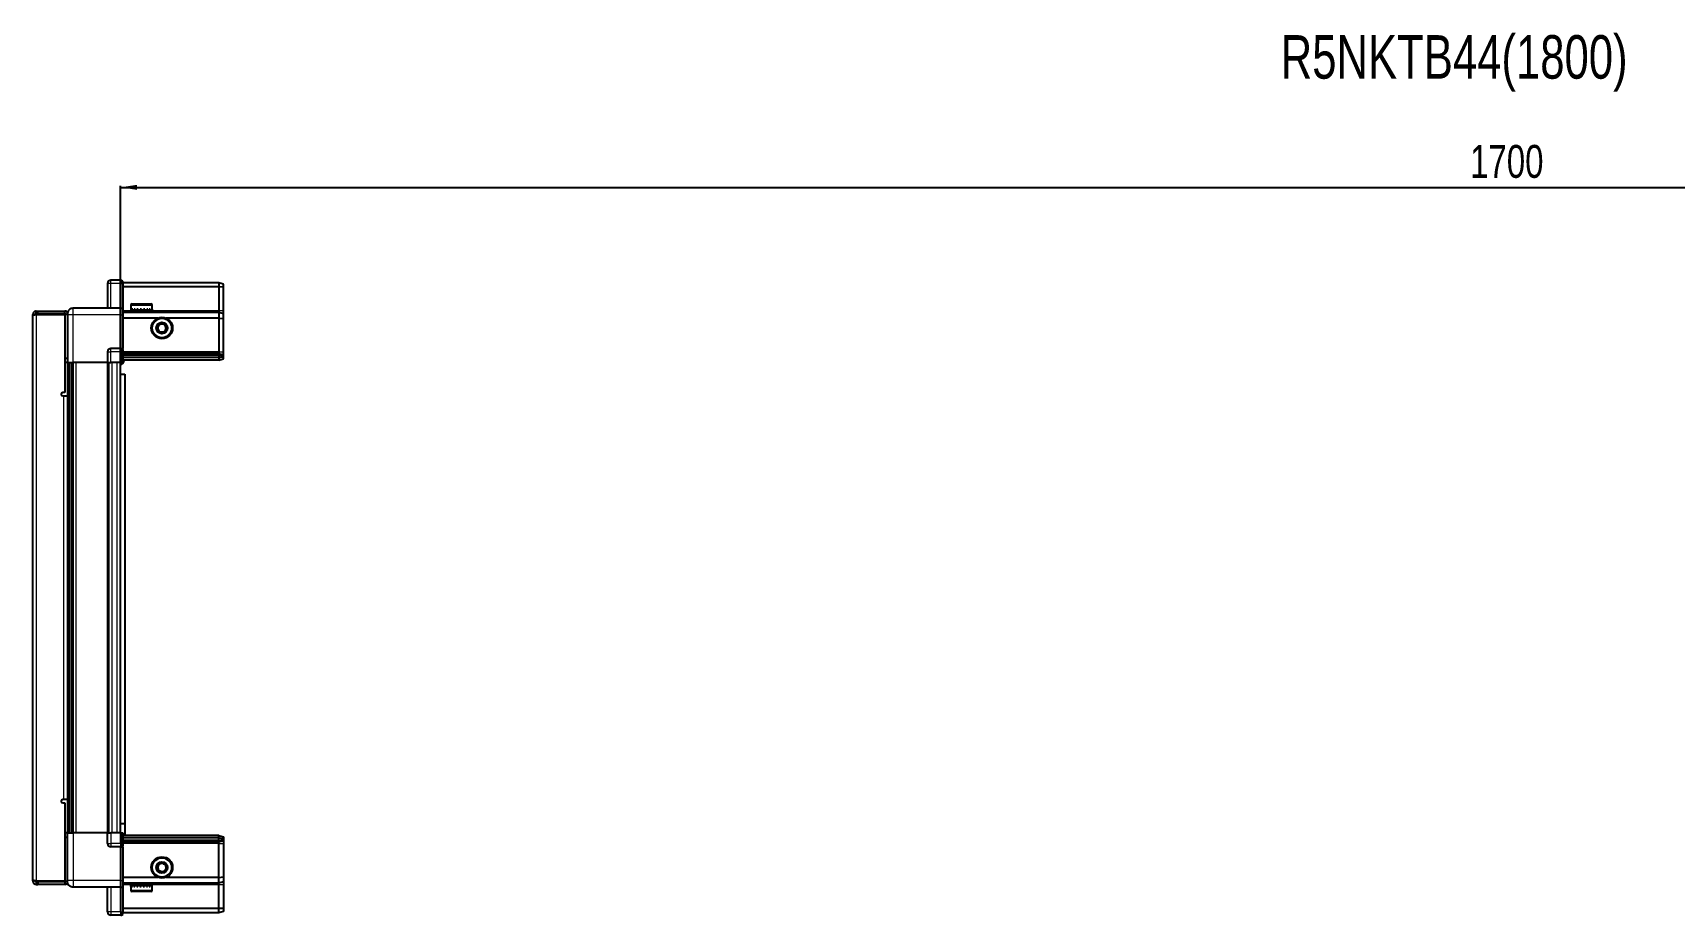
# Model space of a CAD drawing. Header units: millimetres. Extents: x 1021 to 4016, y -989 to 1486.
# Drawn here: x 1642 to 2640, y 950 to 1486 of the extents above; entities that cross this region are included whole.
import ezdxf

# ---------------------------------------------------------------- set-up
doc = ezdxf.new("R2010")
doc.units = ezdxf.units.MM
doc.layers.add('FORMAT', color=7, linetype='Continuous')
doc.styles.add('SLDTEXTSTYLE0', font='TXT', dxfattribs={"width": 0.75})
doc.dimstyles.new('SLDDIMSTYLE0', dxfattribs={"dimtxt": 20, "dimasz": 10, "dimexe": 0, "dimexo": 0.0625, "dimgap": 5, "dimtad": 2, "dimdec": 1, "dimrnd": 1e-09, "dimzin": 12, "dimdsep": 46, "dimtxsty": 'SLDTEXTSTYLE0', "dimsah": 1, "dimcen": 0.09, "dimadec": 0, "dimazin": 3, "dimtfac": 1, "dimtofl": 0, "dimtmove": 0, "dimatfit": 3, "dimfxl": 0, "dimfrac": 2, "dimtolj": 1, "dimtzin": 12, "dimarcsym": 0})

# ---------------------------------------------------------------- blocks, each defined once
blk = doc.blocks.new('_D_4')
at = {"layer": 'FORMAT'}
for p, q in [((1695.13, 1285.67), (1695.13, 1393.16)), ((1695.13, 1392.16), (3395.13, 1392.16)), ((3395.13, 1285.67), (3395.13, 1393.16))]:
    blk.add_line(p, q, dxfattribs=at)
for points in [[(1695.13, 1392.16), (1705.13, 1390.63), (1705.13, 1393.7)], [(3395.13, 1392.16), (3385.13, 1393.7), (3385.13, 1390.63)]]:
    blk.add_solid(points, dxfattribs=at)
at = {"layer": 'FORMAT', "insert": (2515.58, 1417.95), "char_height": 20, "attachment_point": 1, "style": 'SLDTEXTSTYLE0'}
blk.add_mtext('1700', dxfattribs=at)

msp = doc.modelspace()

# ---------------------------------------------------------------- linework, layer by layer
at = {"color": 7, "linetype": 'Continuous', "lineweight": 25}
for p, q in [((1687.28, 1333.66), (1687.28, 1318.66)), ((1695.28, 1335.66), (1689.28, 1335.66)), ((1695.28, 1335.66), (1695.62, 1335.66)), ((1695.28, 1335.66), (1695.28, 1333.66)), ((1695.28, 1318.86), (1695.28, 1333.66)), ((1695.28, 1318.86), (1695.28, 1333.66)), ((1696.48, 1335.16), (1695.62, 1335.66)), ((1696.48, 1333.66), (1696.48, 1335.16)), ((1754.78, 1334.16), (1696.48, 1334.16)), ((1696.48, 1333.66), (1696.48, 1318.86)), ((1754.78, 1331.66), (1696.48, 1331.66)), ((1754.78, 1334.16), (1754.78, 1331.66)), ((1757.78, 1333.36), (1754.78, 1334.16)), ((1754.78, 1331.66), (1754.78, 1317.16)), ((1757.78, 1331.51), (1754.78, 1331.66)), ((1757.78, 1331.51), (1757.78, 1333.36)), ((1757.78, 1317.16), (1757.78, 1331.51)), ((1695.28, 1318.66), (1666.28, 1318.66)), ((1695.28, 1318.66), (1695.28, 1318.86)), ((1695.28, 1318.66), (1696.48, 1318.66)), ((1695.28, 1314.66), (1695.28, 1318.66)), ((1696.48, 1318.86), (1696.48, 1318.66)), ((1696.48, 1318.66), (1696.48, 1314.66)), ((1701.28, 1320.56), (1701.28, 1318.16)), ((1701.28, 1318.16), (1701.28, 1317.66)), ((1701.28, 1317.66), (1701.42, 1317.66)), ((1701.61, 1318.16), (1701.42, 1318.16)), ((1701.42, 1318.16), (1701.42, 1317.66)), ((1701.42, 1317.66), (1701.61, 1317.66)), ((1701.61, 1318.16), (1701.61, 1317.66)), ((1701.61, 1317.66), (1702.14, 1317.66)), ((1702.08, 1321.36), (1709.25, 1321.36)), ((1702.54, 1318.16), (1702.14, 1318.16)), ((1702.14, 1318.16), (1702.14, 1317.66)), ((1702.14, 1317.66), (1702.54, 1317.66)), ((1702.54, 1318.16), (1702.54, 1317.66)), ((1702.54, 1317.66), (1703.41, 1317.66)), ((1703.38, 1317.66), (1703.38, 1317.56)), ((1703.38, 1317.56), (1712.18, 1317.56)), ((1703.98, 1318.16), (1703.41, 1318.16)), ((1703.41, 1318.16), (1703.41, 1317.66)), ((1703.41, 1317.66), (1703.98, 1317.66)), ((1703.98, 1318.16), (1703.98, 1317.66)), ((1703.98, 1317.66), (1705.1, 1317.66)), ((1705.79, 1318.16), (1705.1, 1318.16)), ((1705.1, 1318.16), (1705.1, 1317.66)), ((1705.1, 1317.66), (1705.79, 1317.66)), ((1705.79, 1318.16), (1705.79, 1317.66)), ((1705.79, 1317.66), (1707.07, 1317.66)), ((1707.8, 1318.16), (1707.07, 1318.16)), ((1707.07, 1318.16), (1707.07, 1317.66)), ((1707.07, 1317.66), (1707.3, 1317.66)), ((1707.3, 1318.16), (1707.3, 1317.66)), ((1707.8, 1318.16), (1707.8, 1317.66)), ((1707.8, 1318.16), (1707.8, 1317.66)), ((1707.8, 1317.66), (1709.1, 1317.66)), ((1707.8, 1317.66), (1707.8, 1317.66)), ((1709.81, 1318.16), (1709.1, 1318.16)), ((1709.1, 1318.16), (1709.1, 1317.66)), ((1709.16, 1318.16), (1709.16, 1317.66)), ((1709.16, 1317.66), (1709.81, 1317.66)), ((1709.25, 1321.36), (1713.48, 1321.36)), ((1709.81, 1318.16), (1709.81, 1317.66)), ((1709.81, 1317.66), (1711, 1317.66)), ((1711.62, 1318.16), (1711, 1318.16)), ((1711, 1318.16), (1711, 1317.66)), ((1711, 1317.66), (1711.62, 1317.66)), ((1711.62, 1318.16), (1711.62, 1317.66)), ((1711.62, 1317.66), (1712.59, 1317.66)), ((1712.18, 1317.56), (1712.18, 1317.66)), ((1713.05, 1318.16), (1712.59, 1318.16)), ((1712.59, 1318.16), (1712.59, 1317.66)), ((1712.59, 1317.66), (1713.05, 1317.66)), ((1713.05, 1318.16), (1713.05, 1317.66)), ((1713.05, 1317.66), (1713.71, 1317.66)), ((1713.97, 1318.16), (1713.71, 1318.16)), ((1713.71, 1318.16), (1713.71, 1317.66)), ((1713.71, 1317.66), (1713.97, 1317.66)), ((1713.97, 1318.16), (1713.97, 1317.66)), ((1713.97, 1317.66), (1714.24, 1317.66)), ((1714.28, 1318.16), (1714.24, 1318.16)), ((1714.24, 1318.16), (1714.24, 1317.66)), ((1714.24, 1317.66), (1714.28, 1317.66)), ((1714.28, 1318.16), (1714.28, 1320.56)), ((1714.28, 1318.16), (1714.28, 1317.66)), ((1643.28, 1314.81), (1641.78, 1314.81)), ((1641.78, 1314.31), (1641.78, 1314.81)), ((1641.78, 971.01), (1641.78, 1314.31)), ((1643.88, 1315.41), (1643.88, 1316.91)), ((1643.88, 1316.91), (1644.78, 1316.91)), ((1643.88, 1315.41), (1644.78, 1315.41)), ((1643.88, 1314.91), (1661.28, 1314.91)), ((1644.78, 1315.41), (1644.78, 1316.91)), ((1644.78, 1316.91), (1661.28, 1316.91)), ((1644.78, 1315.41), (1661.28, 1315.41)), ((1661.28, 1315.41), (1661.28, 1316.91)), ((1662.78, 1314.91), (1661.28, 1314.91)), ((1661.28, 1314.91), (1661.28, 1267.41)), ((1662.78, 1314.66), (1662.78, 1285.66)), ((1695.28, 1294.36), (1695.28, 1314.66)), ((1754.78, 1316.16), (1696.48, 1316.16)), ((1696.48, 1314.66), (1696.48, 1294.36)), ((1717.78, 1312.66), (1696.48, 1312.66)), ((1703.78, 1317.16), (1704.47, 1316.68)), ((1703.78, 1317.16), (1708.81, 1317.16)), ((1704.47, 1316.68), (1703.78, 1316.2)), ((1703.78, 1316.2), (1703.78, 1316.16)), ((1703.78, 1316.2), (1708.81, 1316.2)), ((1704.47, 1316.68), (1708.64, 1316.68)), ((1708.64, 1316.68), (1711.09, 1316.68)), ((1708.81, 1317.16), (1711.78, 1317.16)), ((1708.81, 1316.2), (1711.78, 1316.2)), ((1711.09, 1316.68), (1711.78, 1317.16)), ((1711.78, 1316.2), (1711.09, 1316.68)), ((1711.78, 1316.16), (1711.78, 1316.2)), ((1754.78, 1312.66), (1722.78, 1312.66)), ((1754.78, 1317.16), (1754.78, 1316.16)), ((1754.78, 1316.16), (1754.78, 1312.66)), ((1757.78, 1315.36), (1754.78, 1316.16)), ((1754.78, 1312.66), (1754.78, 1292.16)), ((1754.78, 1312.66), (1757.78, 1312.33)), ((1757.78, 1315.36), (1757.78, 1317.16)), ((1757.78, 1312.33), (1757.78, 1315.36)), ((1757.78, 1292.16), (1757.78, 1312.33)), ((1661.28, 1288.41), (1662.78, 1288.41)), ((1687.28, 1292.16), (1687.28, 1285.66)), ((1695.28, 1294.16), (1689.28, 1294.16)), ((1695.28, 1294.16), (1695.28, 1294.36)), ((1695.28, 1294.16), (1695.28, 1292.16)), ((1695.28, 1294.16), (1696.48, 1294.16)), ((1695.28, 1285.66), (1695.28, 1292.16)), ((1695.28, 1285.66), (1695.28, 1292.16)), ((1695.62, 1285.66), (1695.62, 1292.16)), ((1696.48, 1294.36), (1696.48, 1294.16)), ((1696.48, 1293.49), (1696.48, 1294.16)), ((1696.48, 1293.49), (1696.48, 1285.66)), ((1754.78, 1291.16), (1696.48, 1291.16)), ((1754.78, 1290.16), (1696.48, 1290.16)), ((1754.78, 1288.66), (1696.48, 1288.66)), ((1754.78, 1292.16), (1754.78, 1291.16)), ((1754.78, 1291.16), (1754.78, 1290.16)), ((1754.78, 1291.16), (1757.78, 1290.36)), ((1754.78, 1290.16), (1754.78, 1288.66)), ((1754.78, 1290.16), (1757.78, 1289.62)), ((1754.78, 1288.66), (1757.78, 1289.12)), ((1754.78, 1288.66), (1754.78, 1287.16)), ((1754.78, 1287.16), (1757.78, 1287.97)), ((1757.78, 1290.36), (1757.78, 1292.16)), ((1757.78, 1289.62), (1757.78, 1290.36)), ((1757.78, 1289.12), (1757.78, 1289.62)), ((1757.78, 1287.97), (1757.78, 1289.12)), ((1662.78, 1285.66), (1661.28, 1285.66)), ((1663.43, 999.66), (1663.43, 1285.66)), ((1665.23, 1285.66), (1665.23, 999.66)), ((1665.26, 1285.66), (1665.26, 999.66)), ((1687.28, 1285.66), (1666.28, 1285.66)), ((1687.28, 1285.66), (1689.28, 1285.66)), ((1687.93, 999.66), (1687.93, 1285.66)), ((1695.28, 1285.66), (1689.28, 1285.66)), ((1695.13, 999.66), (1695.13, 1285.66)), ((1695.13, 1278.66), (1697.63, 1278.66)), ((1695.28, 1285.66), (1695.62, 1285.66)), ((1695.28, 1285.66), (1695.28, 1285.66)), ((1696.48, 1285.66), (1695.62, 1285.66)), ((1695.62, 1285.66), (1695.62, 1285.66)), ((1754.78, 1287.16), (1696.48, 1287.16)), ((1697.63, 1278.66), (1697.63, 1005.16)), ((1661.28, 1267.41), (1659.93, 1267.41)), ((1659.93, 1265.41), (1660.68, 1265.41)), ((1660.68, 1265.41), (1662.78, 1265.41)), ((1662.78, 1265.41), (1662.78, 1019.91)), ((1660.68, 1019.91), (1659.93, 1019.91)), ((1659.93, 1017.91), (1661.28, 1017.91)), ((1662.78, 1019.91), (1660.68, 1019.91)), ((1661.28, 1017.91), (1661.28, 970.41)), ((1662.78, 999.66), (1661.28, 999.66)), ((1662.78, 970.66), (1662.78, 999.66)), ((1687.28, 999.66), (1666.28, 999.66)), ((1687.28, 993.16), (1687.28, 999.66)), ((1687.28, 999.66), (1689.28, 999.66)), ((1695.28, 999.66), (1689.28, 999.66)), ((1697.63, 1005.16), (1695.13, 1005.16)), ((1695.28, 993.16), (1695.28, 999.66)), ((1695.28, 999.66), (1695.62, 999.66)), ((1695.62, 993.16), (1695.62, 999.66)), ((1695.62, 999.66), (1696.48, 999.66)), ((1696.48, 999.66), (1696.48, 991.84)), ((1754.78, 998.16), (1696.48, 998.16)), ((1697.63, 1005.16), (1697.63, 998.16)), ((1754.78, 996.66), (1754.78, 998.16)), ((1754.78, 998.16), (1757.78, 997.36)), ((1662.78, 996.91), (1661.28, 996.91)), ((1695.28, 991.16), (1689.28, 991.16)), ((1695.28, 993.16), (1695.28, 991.16)), ((1695.28, 993.16), (1695.28, 991.16)), ((1695.28, 991.16), (1696.48, 991.16)), ((1695.28, 990.96), (1695.28, 991.16)), ((1695.28, 970.66), (1695.28, 990.96)), ((1754.78, 996.66), (1696.48, 996.66)), ((1754.78, 995.16), (1696.48, 995.16)), ((1754.78, 994.16), (1696.48, 994.16)), ((1696.48, 991.16), (1696.48, 991.84)), ((1696.48, 991.16), (1696.48, 990.96)), ((1696.48, 990.96), (1696.48, 970.66)), ((1754.78, 995.16), (1754.78, 996.66)), ((1754.78, 996.66), (1757.78, 996.21)), ((1754.78, 995.16), (1757.78, 995.71)), ((1754.78, 994.16), (1754.78, 995.16)), ((1754.78, 994.16), (1757.78, 994.97)), ((1754.78, 993.16), (1754.78, 994.16)), ((1754.78, 972.66), (1754.78, 993.16)), ((1757.78, 997.36), (1757.78, 996.21)), ((1757.78, 996.21), (1757.78, 995.71)), ((1757.78, 995.71), (1757.78, 994.97)), ((1757.78, 994.97), (1757.78, 993.16)), ((1757.78, 993.16), (1757.78, 973)), ((1641.78, 970.51), (1641.78, 971.01)), ((1643.28, 970.51), (1641.78, 970.51)), ((1661.28, 970.41), (1643.88, 970.41)), ((1643.88, 969.91), (1643.88, 968.41)), ((1643.88, 969.91), (1644.78, 969.91)), ((1643.88, 968.41), (1644.78, 968.41)), ((1661.28, 969.91), (1644.78, 969.91)), ((1644.78, 969.91), (1644.78, 968.41)), ((1661.28, 968.41), (1644.78, 968.41)), ((1661.28, 970.41), (1662.78, 970.41)), ((1661.28, 969.91), (1661.28, 968.41)), ((1695.28, 966.66), (1695.28, 970.66)), ((1717.78, 972.66), (1696.48, 972.66)), ((1696.48, 970.66), (1696.48, 966.66)), ((1754.78, 969.16), (1696.48, 969.16)), ((1703.78, 969.16), (1703.78, 969.13)), ((1703.78, 969.13), (1704.47, 968.65)), ((1703.89, 969.13), (1703.78, 969.13)), ((1704.47, 968.65), (1703.78, 968.16)), ((1703.89, 968.16), (1703.78, 968.16)), ((1711.78, 969.13), (1703.89, 969.13)), ((1711.78, 968.16), (1703.89, 968.16)), ((1704.56, 968.65), (1704.47, 968.65)), ((1711.09, 968.65), (1704.56, 968.65)), ((1711.09, 968.65), (1711.78, 969.13)), ((1711.78, 968.16), (1711.09, 968.65)), ((1711.78, 969.13), (1711.78, 969.16)), ((1754.78, 972.66), (1722.78, 972.66)), ((1754.78, 972.66), (1757.78, 973)), ((1754.78, 969.16), (1754.78, 972.66)), ((1757.78, 969.97), (1754.78, 969.16)), ((1754.78, 968.16), (1754.78, 969.16)), ((1754.78, 953.66), (1754.78, 968.16)), ((1757.78, 973), (1757.78, 969.97)), ((1757.78, 969.97), (1757.78, 968.16)), ((1757.78, 968.16), (1757.78, 953.82)), ((1695.28, 966.66), (1666.28, 966.66)), ((1687.28, 951.66), (1687.28, 966.66)), ((1695.28, 966.66), (1696.48, 966.66)), ((1695.28, 966.46), (1695.28, 966.66)), ((1695.28, 951.66), (1695.28, 966.46)), ((1696.48, 966.66), (1696.48, 966.46)), ((1696.48, 966.46), (1696.48, 951.66)), ((1701.28, 967.66), (1701.28, 964.76)), ((1701.38, 967.66), (1701.28, 967.66)), ((1701.38, 967.16), (1701.38, 967.66)), ((1701.55, 967.66), (1701.38, 967.66)), ((1701.38, 967.16), (1701.55, 967.16)), ((1701.55, 967.16), (1701.55, 967.66)), ((1702.04, 967.66), (1701.55, 967.66)), ((1702.04, 967.16), (1702.04, 967.66)), ((1702.42, 967.66), (1702.04, 967.66)), ((1702.04, 967.16), (1702.42, 967.16)), ((1702.23, 963.96), (1702.08, 963.96)), ((1713.48, 963.96), (1702.23, 963.96)), ((1702.42, 967.16), (1702.42, 967.66)), ((1703.26, 967.66), (1702.42, 967.66)), ((1703.26, 967.16), (1703.26, 967.66)), ((1703.81, 967.66), (1703.26, 967.66)), ((1703.26, 967.16), (1703.81, 967.16)), ((1703.38, 967.76), (1703.38, 967.66)), ((1708.78, 967.76), (1703.38, 967.76)), ((1703.81, 967.16), (1703.81, 967.66)), ((1704.92, 967.66), (1703.81, 967.66)), ((1704.92, 967.16), (1704.92, 967.66)), ((1705.6, 967.66), (1704.92, 967.66)), ((1704.92, 967.16), (1705.6, 967.16)), ((1705.6, 967.16), (1705.6, 967.66)), ((1706.86, 967.66), (1705.6, 967.66)), ((1706.86, 967.16), (1706.86, 967.66)), ((1707.16, 967.66), (1706.86, 967.66)), ((1706.86, 967.16), (1707.6, 967.16)), ((1707.16, 967.16), (1707.16, 967.66)), ((1707.6, 967.16), (1707.6, 967.66)), ((1708.9, 967.66), (1707.6, 967.66)), ((1712.18, 967.76), (1708.78, 967.76)), ((1708.9, 967.16), (1708.9, 967.66)), ((1708.9, 967.16), (1709.61, 967.16)), ((1709.02, 967.16), (1709.02, 967.66)), ((1709.61, 967.66), (1709.02, 967.66)), ((1709.61, 967.16), (1709.61, 967.66)), ((1710.82, 967.66), (1709.61, 967.66)), ((1710.82, 967.16), (1710.82, 967.66)), ((1711.45, 967.66), (1710.82, 967.66)), ((1710.82, 967.16), (1711.45, 967.16)), ((1711.45, 967.16), (1711.45, 967.66)), ((1712.45, 967.66), (1711.45, 967.66)), ((1712.18, 967.66), (1712.18, 967.76)), ((1712.45, 967.16), (1712.45, 967.66)), ((1712.93, 967.66), (1712.45, 967.66)), ((1712.45, 967.16), (1712.93, 967.16)), ((1712.93, 967.16), (1712.93, 967.66)), ((1713.62, 967.66), (1712.93, 967.66)), ((1713.62, 967.16), (1713.62, 967.66)), ((1713.91, 967.66), (1713.62, 967.66)), ((1713.62, 967.16), (1713.91, 967.16)), ((1713.91, 967.16), (1713.91, 967.66)), ((1714.22, 967.66), (1713.91, 967.66)), ((1714.22, 967.16), (1714.22, 967.66)), ((1714.28, 967.66), (1714.22, 967.66)), ((1714.22, 967.16), (1714.28, 967.16)), ((1714.28, 964.76), (1714.28, 967.66)), ((1714.28, 967.16), (1714.28, 967.66)), ((1714.28, 967.66), (1714.28, 967.66)), ((1695.28, 949.66), (1689.28, 949.66)), ((1695.28, 951.66), (1695.28, 949.66)), ((1695.28, 949.66), (1695.62, 949.66)), ((1695.28, 949.66), (1695.62, 949.66)), ((1695.28, 949.66), (1695.28, 949.66)), ((1695.62, 949.66), (1696.48, 950.16)), ((1695.62, 949.66), (1696.48, 950.16)), ((1754.78, 953.66), (1696.48, 953.66)), ((1696.48, 950.16), (1696.48, 951.66)), ((1754.78, 951.16), (1696.48, 951.16)), ((1757.78, 953.82), (1754.78, 953.66)), ((1754.78, 951.16), (1754.78, 953.66)), ((1757.78, 951.97), (1754.78, 951.16)), ((1757.78, 953.82), (1757.78, 951.97))]:
    msp.add_line(p, q, dxfattribs=at)
at = {"color": 8, "linetype": 'Continuous', "lineweight": 18}
for p, q in [((1689.28, 1333.66), (1687.28, 1333.66)), ((1689.28, 1333.66), (1689.28, 1335.66)), ((1689.28, 1318.66), (1689.28, 1333.66)), ((1695.28, 1333.66), (1689.28, 1333.66)), ((1695.28, 1333.66), (1696.48, 1333.66)), ((1695.28, 1318.86), (1696.48, 1318.86)), ((1701.28, 1320.56), (1709.46, 1320.56)), ((1709.46, 1320.56), (1714.28, 1320.56)), ((1643.88, 1314.91), (1643.88, 970.41)), ((1666.28, 1285.66), (1666.28, 1314.66)), ((1695.28, 1314.66), (1666.28, 1314.66)), ((1695.28, 1314.66), (1696.48, 1314.66)), ((1703.78, 1317.16), (1696.48, 1317.16)), ((1754.78, 1317.16), (1711.78, 1317.16)), ((1757.78, 1317.16), (1754.78, 1317.16)), ((1687.28, 1292.16), (1689.28, 1292.16)), ((1689.28, 1292.16), (1689.28, 1294.16)), ((1689.28, 1285.66), (1689.28, 1292.16)), ((1695.28, 1292.16), (1689.28, 1292.16)), ((1695.28, 1294.36), (1696.48, 1294.36)), ((1695.28, 1292.16), (1695.62, 1292.16)), ((1754.78, 1292.16), (1696.48, 1292.16)), ((1754.78, 1292.16), (1757.78, 1292.16)), ((1662.78, 1265.41), (1662.78, 1285.66)), ((1664.02, 1285.66), (1664.02, 999.66)), ((1666.47, 999.66), (1666.47, 1285.66)), ((1667.88, 1285.66), (1667.88, 999.66)), ((1687.28, 999.66), (1687.28, 1285.66)), ((1689.93, 999.66), (1689.93, 1285.66)), ((1693.13, 999.66), (1693.13, 1285.66)), ((1695.28, 1285.66), (1695.62, 1285.66)), ((1660.68, 1019.91), (1660.68, 1265.41)), ((1662.78, 999.66), (1662.78, 1019.91)), ((1666.28, 999.66), (1666.28, 970.66)), ((1689.28, 999.66), (1689.28, 993.16)), ((1687.28, 993.16), (1689.28, 993.16)), ((1689.28, 993.16), (1689.28, 991.16)), ((1695.28, 993.16), (1689.28, 993.16)), ((1695.28, 993.16), (1695.62, 993.16)), ((1696.48, 990.96), (1695.28, 990.96)), ((1754.78, 993.16), (1696.48, 993.16)), ((1754.78, 993.16), (1757.78, 993.16)), ((1695.28, 970.66), (1666.28, 970.66)), ((1695.28, 970.66), (1696.48, 970.66)), ((1703.78, 968.16), (1696.48, 968.16)), ((1754.78, 968.16), (1711.78, 968.16)), ((1757.78, 968.16), (1754.78, 968.16)), ((1689.28, 966.66), (1689.28, 951.66)), ((1696.48, 966.46), (1695.28, 966.46)), ((1701.45, 964.76), (1701.28, 964.76)), ((1714.28, 964.76), (1701.45, 964.76)), ((1689.28, 951.66), (1687.28, 951.66)), ((1689.28, 951.66), (1689.28, 949.66)), ((1695.28, 951.66), (1689.28, 951.66)), ((1695.28, 951.66), (1696.48, 951.66))]:
    msp.add_line(p, q, dxfattribs=at)
at = {"color": 7, "linetype": 'Continuous', "lineweight": 25}
for centre, radius in [((1720.28, 1306.66), 6.5), ((1720.28, 1306.66), 3.46), ((1720.28, 978.66), 6.5), ((1720.28, 978.66), 3.46)]:
    msp.add_circle(centre, radius, dxfattribs=at)
at = {"color": 8, "linetype": 'Continuous', "lineweight": 18}
for centre in [(1720.28, 1306.66), (1720.28, 978.66)]:
    msp.add_circle(centre, 5.7, dxfattribs=at)
at = {"color": 7, "linetype": 'Continuous', "lineweight": 25}
for centre, radius, start, end in [((1689.28, 1333.66), 2, 90, 180), ((1702.08, 1320.56), 0.8, 90, 180), ((1703.38, 1317.16), 0.4, 0, 90), ((1712.18, 1317.16), 0.4, 90, 180), ((1713.48, 1320.56), 0.8, 0, 90), ((1643.78, 1314.41), 0.5, 90, 117.7907), ((1661.18, 1314.81), 0.6, 9.59407, 90), ((1661.18, 1314.81), 2.1, 32.2369, 87.2706), ((1720.28, 1306.66), 2.5, 161.00659, 221.00659), ((1720.28, 1306.66), 2.5, 101.00659, 161.00659), ((1720.28, 1306.66), 2.5, 41.00659, 101.00659), ((1720.28, 1306.66), 2.5, 341.00659, 41.00659), ((1720.28, 1306.66), 2.5, 221.00659, 281.00659), ((1720.28, 1306.66), 2.5, 281.00659, 341.00659), ((1689.28, 1292.16), 2, 90, 180), ((1692.63, 1288.31), 5, 300, 346.70293), ((1659.93, 1266.41), 1, 90, 270), ((1659.93, 1018.91), 1, 90, 270), ((1689.28, 993.16), 2, 180, 270), ((1720.28, 978.66), 2.5, 127.98423, 187.98423), ((1720.28, 978.66), 2.5, 187.98423, 247.98423), ((1720.28, 978.66), 2.5, 67.98423, 127.98423), ((1720.28, 978.66), 2.5, 7.98423, 67.98423), ((1720.28, 978.66), 2.5, 307.98423, 7.98423), ((1643.78, 970.91), 0.5, 243.58436, 270), ((1661.18, 970.51), 0.6, 270, 350.40593), ((1661.18, 970.51), 2.1, 272.7294, 327.8305), ((1703.38, 968.16), 0.4, 270, 360), ((1712.18, 968.16), 0.4, 180, 270), ((1720.28, 978.66), 2.5, 247.98423, 307.98423), ((1702.08, 964.76), 0.8, 180, 270), ((1713.48, 964.76), 0.8, 270, 360), ((1689.28, 951.66), 2, 180, 270)]:
    msp.add_arc(centre, radius, start, end, dxfattribs=at)
for centre, start_param, end_param in [((1699.08, 1292.16), 2.418858, 3.141593), ((1699.08, 993.16), 3.141593, 3.864327)]:
    msp.add_ellipse(centre, major_axis=(3.46, 0), ratio=0.57735, start_param=start_param, end_param=end_param, dxfattribs=at)
for points, knots in [([(1666.28, 1318.66), (1665.84, 1318.62), (1665.17, 1318.55), (1664.35, 1318.11), (1663.79, 1317.66), (1663.34, 1317.1), (1662.9, 1316.28), (1662.83, 1315.6), (1662.78, 1315.16)], [0, 0, 0, 0, 0.239457, 0.368361, 0.5, 0.631639, 0.760543, 1, 1, 1, 1]), ([(1643.88, 1316.91), (1643.63, 1316.89), (1643.14, 1316.84), (1642.5, 1316.44), (1642.03, 1315.88), (1641.81, 1315.3), (1641.79, 1314.94), (1641.78, 1314.81)], [0, 0, 0, 0, 0.230255, 0.448522, 0.666786, 0.88505, 1, 1, 1, 1]), ([(1641.78, 1314.31), (1641.81, 1314.36), (1641.86, 1314.45), (1642.26, 1314.58), (1642.81, 1314.71), (1643.39, 1314.82), (1643.76, 1314.89), (1643.88, 1314.91)], [0, 0, 0, 0, 0.2302553, 0.4485219, 0.6667858, 0.8850496, 1, 1, 1, 1]), ([(1662.78, 1315.16), (1662.78, 1315.16), (1662.78, 1315.14), (1662.78, 1315.03), (1662.78, 1314.86), (1662.78, 1314.73), (1662.78, 1314.66)], [0, 0, 0, 0, 0.249394, 0.500333, 0.750167, 1, 1, 1, 1]), ([(1717.45, 1306.11), (1717.62, 1306.6), (1717.93, 1307.51), (1718.24, 1308.42), (1718.39, 1308.84)], [0, 0, 0, 0, 0.534686, 1, 1, 1, 1]), ([(1718.39, 1308.84), (1718.9, 1308.94), (1719.84, 1309.13), (1720.78, 1309.31), (1721.22, 1309.39)], [0, 0, 0, 0, 0.534686, 1, 1, 1, 1]), ([(1721.22, 1309.39), (1721.3, 1309.3), (1721.7, 1308.85), (1722.35, 1308.1), (1722.89, 1307.48), (1723.12, 1307.22)], [0, 0, 0, 0, 0.133125, 0.637099, 1, 1, 1, 1]), ([(1723.12, 1307.22), (1722.95, 1306.73), (1722.64, 1305.82), (1722.32, 1304.91), (1722.18, 1304.49)], [0, 0, 0, 0, 0.534686, 1, 1, 1, 1]), ([(1719.34, 1303.93), (1719.12, 1304.19), (1718.58, 1304.82), (1717.92, 1305.57), (1717.53, 1306.02), (1717.45, 1306.11)], [0, 0, 0, 0, 0.362901, 0.866875, 1, 1, 1, 1]), ([(1722.18, 1304.49), (1721.67, 1304.39), (1720.72, 1304.2), (1719.78, 1304.02), (1719.34, 1303.93)], [0, 0, 0, 0, 0.534686, 1, 1, 1, 1]), ([(1662.78, 1285.66), (1662.82, 1285.66), (1662.9, 1285.66), (1663.5, 1285.66), (1664.39, 1285.66), (1665.38, 1285.66), (1666.03, 1285.66), (1666.28, 1285.66)], [0, 0, 0, 0, 0.214694, 0.429388, 0.644082, 0.858775, 1, 1, 1, 1]), ([(1662.78, 999.66), (1662.82, 999.66), (1662.9, 999.66), (1663.5, 999.66), (1664.39, 999.66), (1665.38, 999.66), (1666.03, 999.66), (1666.28, 999.66)], [0, 0, 0, 0, 0.214694, 0.429388, 0.644082, 0.858775, 1, 1, 1, 1]), ([(1717.61, 979.75), (1718.01, 980.06), (1718.77, 980.66), (1719.53, 981.25), (1719.88, 981.52)], [0, 0, 0, 0, 0.534686, 1, 1, 1, 1]), ([(1718.01, 976.89), (1717.99, 977.01), (1717.91, 977.6), (1717.77, 978.59), (1717.65, 979.4), (1717.61, 979.75)], [0, 0, 0, 0, 0.133125, 0.637099, 1, 1, 1, 1]), ([(1719.88, 981.52), (1720.36, 981.33), (1721.25, 980.97), (1722.14, 980.61), (1722.56, 980.44)], [0, 0, 0, 0, 0.534686, 1, 1, 1, 1]), ([(1722.56, 980.44), (1722.61, 980.1), (1722.72, 979.28), (1722.86, 978.3), (1722.94, 977.71), (1722.96, 977.58)], [0, 0, 0, 0, 0.362901, 0.866875, 1, 1, 1, 1]), ([(1643.88, 970.41), (1643.63, 970.46), (1643.14, 970.55), (1642.5, 970.68), (1642.03, 970.81), (1641.81, 970.92), (1641.79, 970.99), (1641.78, 971.01)], [0, 0, 0, 0, 0.2302553, 0.4485219, 0.6667858, 0.8850496, 1, 1, 1, 1]), ([(1641.78, 970.51), (1641.81, 970.26), (1641.86, 969.77), (1642.26, 969.13), (1642.81, 968.66), (1643.39, 968.44), (1643.76, 968.42), (1643.88, 968.41)], [0, 0, 0, 0, 0.2302553, 0.4485219, 0.6667858, 0.8850496, 1, 1, 1, 1]), ([(1662.78, 970.16), (1662.78, 970.17), (1662.78, 970.18), (1662.78, 970.3), (1662.78, 970.47), (1662.78, 970.6), (1662.78, 970.66)], [0, 0, 0, 0, 0.249394, 0.500333, 0.750167, 1, 1, 1, 1]), ([(1666.28, 966.66), (1665.84, 966.71), (1665.17, 966.78), (1664.35, 967.22), (1663.79, 967.67), (1663.34, 968.23), (1662.9, 969.05), (1662.83, 969.72), (1662.78, 970.16)], [0, 0, 0, 0, 0.239457, 0.368361, 0.5, 0.631639, 0.760543, 1, 1, 1, 1]), ([(1720.68, 975.81), (1720.21, 976), (1719.31, 976.36), (1718.42, 976.72), (1718.01, 976.89)], [0, 0, 0, 0, 0.534686, 1, 1, 1, 1]), ([(1722.96, 977.58), (1722.55, 977.26), (1721.79, 976.67), (1721.04, 976.08), (1720.68, 975.81)], [0, 0, 0, 0, 0.534686, 1, 1, 1, 1])]:
    msp.add_open_spline(points, degree=3, knots=knots, dxfattribs=at)
at = {"color": 8, "linetype": 'Continuous', "lineweight": 18}
for points in [[(1666.28, 1314.66), (1666.28, 1315.19), (1666.28, 1316.24), (1666.28, 1317.56), (1666.28, 1318.48), (1666.28, 1318.6), (1666.28, 1318.66)], [(1666.28, 970.66), (1666.28, 970.14), (1666.28, 969.09), (1666.28, 967.77), (1666.28, 966.84), (1666.28, 966.72), (1666.28, 966.66)]]:
    msp.add_open_spline(points, degree=3, dxfattribs=at)
at = {"color": 7, "linetype": 'Continuous', "lineweight": 25}
for points in [[(1643.88, 1315.41), (1643.8, 1315.41), (1643.65, 1315.39), (1643.45, 1315.25), (1643.31, 1315.05), (1643.29, 1314.89), (1643.28, 1314.81)], [(1643.28, 970.51), (1643.29, 970.44), (1643.31, 970.28), (1643.45, 970.08), (1643.65, 969.94), (1643.8, 969.92), (1643.88, 969.91)]]:
    msp.add_open_spline(points, degree=3, dxfattribs=at)
at = {"color": 8, "linetype": 'Continuous', "lineweight": 18}
for points in [[(1666.28, 1314.66), (1665.84, 1314.66), (1665.17, 1314.66), (1664.35, 1314.66), (1663.79, 1314.66), (1663.34, 1314.66), (1662.9, 1314.66), (1662.83, 1314.66), (1662.78, 1314.66)], [(1666.28, 970.66), (1665.84, 970.66), (1665.17, 970.66), (1664.35, 970.66), (1663.79, 970.66), (1663.34, 970.66), (1662.9, 970.66), (1662.83, 970.66), (1662.78, 970.66)]]:
    msp.add_open_spline(points, degree=3, knots=[0, 0, 0, 0, 0.239457, 0.368361, 0.5, 0.631639, 0.760543, 1, 1, 1, 1], dxfattribs=at)

# ---------------------------------------------------------------- texts
at = {"layer": 'FORMAT', "insert": (2400.42, 1484.7), "char_height": 26.4583, "attachment_point": 1, "style": 'SLDTEXTSTYLE0'}
msp.add_mtext('R5NKTB44(1800)', dxfattribs=at)

# ---------------------------------------------------------------- dimensions: what is measured, and where the dimension line sits
at = {"layer": 'FORMAT'}
dim = msp.add_linear_dim(base=(3395.13, 1392.16), p1=(1695.13, 1285.66), p2=(3395.13, 1285.66), angle=0, dimstyle='SLDDIMSTYLE0', dxfattribs=at)
dim.commit()
dim.dimension.update_dxf_attribs({"geometry": '_D_4', "text_midpoint": (2545.13, 1392.16), "dimtype": 160})

doc.saveas('drawing.dxf')
